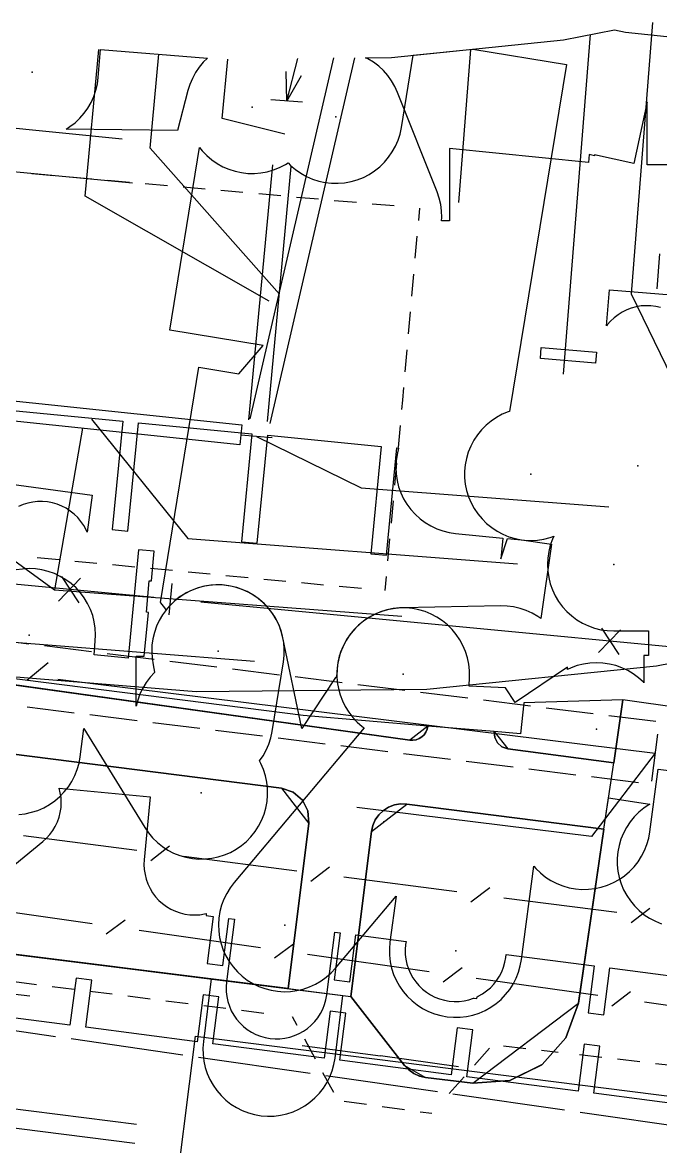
# Model space of a CAD drawing. Header units: metres. Extents: x -3782 to -2031, y 18790 to 19846.
# Drawn here: x -2564.06 to -2543.86, y 18835.66 to 18871.23 of the extents above; entities that cross this region are included whole.
import ezdxf

# ---------------------------------------------------------------- set-up
doc = ezdxf.new("R2010")
doc.units = ezdxf.units.M
for name, color, linetype in [('BOUNDARY', 7, 'Continuous'), ('CURB', 7, 'Continuous'), ('ELECTR_CABLE', 7, 'Continuous'), ('ELECTR_CABLE_COMM', 7, 'Continuous'), ('GAS', 7, 'Continuous'), ('GRASS', 7, 'Continuous'), ('GROUND', 7, 'Continuous'), ('HEAT', 7, 'Continuous'), ('OVERHEAD_POWER_LINE', 7, 'Continuous'), ('ROAD', 7, 'Continuous'), ('SEWER', 7, 'Continuous'), ('SIDEWALK_PATH', 7, 'Continuous'), ('TREE', 7, 'Continuous'), ('WATER_PIPELINE', 7, 'Continuous')]:
    doc.layers.add(name, color=color, linetype=linetype)

msp = doc.modelspace()

# ---------------------------------------------------------------- linework, layer by layer
at = {"layer": 'BOUNDARY'}
msp.add_lwpolyline([(-2641.02, 18864.223), (-2633.237, 18861.024), (-2625.161, 18858.661), (-2616.881, 18857.158), (-2585.777, 18853.191), (-2565.837, 18850.651), (-2558.559, 18850.06), (-2551.256, 18850.135), (-2543.991, 18850.876), (-2536.824, 18852.276)], dxfattribs=at)
at = {"layer": 'CURB'}
for points in [[(-2563.064, 18866.376), (-2563.763, 18866.438)], [(-2561.867, 18866.27), (-2562.566, 18866.332)], [(-2560.67, 18866.164), (-2561.369, 18866.226)], [(-2559.473, 18866.058), (-2560.172, 18866.12)], [(-2558.277, 18865.952), (-2558.975, 18866.014)], [(-2557.08, 18865.846), (-2557.778, 18865.908)], [(-2555.883, 18865.74), (-2556.582, 18865.802)], [(-2554.686, 18865.634), (-2555.385, 18865.696)], [(-2553.489, 18865.529), (-2554.188, 18865.59)], [(-2552.292, 18865.423), (-2552.991, 18865.484)], [(-2551.517, 18864.963), (-2551.483, 18865.351)], [(-2551.624, 18863.767), (-2551.562, 18864.465)], [(-2551.73, 18862.57), (-2551.668, 18863.269)], [(-2551.836, 18861.373), (-2551.774, 18862.072)], [(-2551.943, 18860.176), (-2551.881, 18860.875)], [(-2552.022, 18859.282), (-2551.987, 18859.678)], [(-2552.05, 18858.979), (-2552.022, 18859.282)], [(-2552.16, 18857.783), (-2552.096, 18858.481)], [(-2552.271, 18856.586), (-2552.206, 18857.285)], [(-2552.382, 18855.39), (-2552.317, 18856.089)], [(-2552.492, 18854.194), (-2552.427, 18854.892)], [(-2563.599, 18854.301), (-2562.901, 18854.235)], [(-2562.403, 18854.187), (-2561.704, 18854.121)], [(-2561.207, 18854.074), (-2560.508, 18854.007)], [(-2560.011, 18853.96), (-2559.312, 18853.893)], [(-2558.814, 18853.846), (-2558.116, 18853.779)], [(-2557.618, 18853.732), (-2556.92, 18853.665)], [(-2556.422, 18853.618), (-2555.724, 18853.551)], [(-2555.226, 18853.504), (-2554.528, 18853.438)], [(-2552.579, 18853.252), (-2552.538, 18853.696)], [(-2554.03, 18853.39), (-2553.332, 18853.324)], [(-2551.233, 18848.966), (-2551.799, 18848.52), (-2579.762, 18852.425)], [(-2545.344, 18847.798), (-2545.051, 18849.794)], [(-2577.503, 18843.388), (-2576.85, 18848.656), (-2575.731, 18849.525), (-2555.864, 18846.999), (-2554.997, 18845.884), (-2555.646, 18840.658)], [(-2549.127, 18848.791), (-2548.696, 18848.247), (-2545.344, 18847.798)], [(-2545.652, 18845.7), (-2545.344, 18847.798)], [(-2553.661, 18840.411), (-2553.014, 18845.625), (-2551.896, 18846.494), (-2545.652, 18845.7)], [(-2553.665, 18840.411), (-2551.962, 18838.225), (-2551.297, 18837.848), (-2549.801, 18837.661), (-2546.461, 18840.201), (-2545.652, 18845.7)], [(-2579.488, 18843.636), (-2553.665, 18840.411)], [(-2564.326, 18840.879), (-2563.621, 18840.79)], [(-2563.125, 18840.728), (-2562.421, 18840.639)], [(-2561.925, 18840.577), (-2561.22, 18840.488)], [(-2560.724, 18840.426), (-2560.02, 18840.337)], [(-2559.523, 18840.274), (-2558.819, 18840.186)], [(-2558.323, 18840.123), (-2557.618, 18840.034)], [(-2557.122, 18839.972), (-2556.418, 18839.883)], [(-2555.52, 18839.77), (-2555.374, 18839.502)], [(-2555.136, 18839.062), (-2554.796, 18838.439)], [(-2549.747, 18838.239), (-2549.277, 18838.771)], [(-2548.828, 18838.841), (-2548.122, 18838.763)], [(-2547.625, 18838.708), (-2547.1, 18838.65)], [(-2546.423, 18838.571), (-2545.717, 18838.488)], [(-2545.221, 18838.43), (-2544.516, 18838.348)], [(-2544.019, 18838.29), (-2543.314, 18838.208)], [(-2554.558, 18837.999), (-2554.219, 18837.375)], [(-2550.549, 18837.333), (-2550.078, 18837.865)], [(-2553.872, 18837.091), (-2553.169, 18836.995)], [(-2552.674, 18836.927), (-2551.97, 18836.83)], [(-2551.475, 18836.762), (-2551.1, 18836.71)]]:
    msp.add_lwpolyline(points, dxfattribs=at)
at = {"layer": 'ELECTR_CABLE'}
for points in [[(-2538.377, 18866.723), (-2544.28, 18866.723), (-2544.28, 18868.723), (-2544.707, 18866.769), (-2545.947, 18867.039), (-2545.955, 18867.01), (-2546.118, 18867.056), (-2546.144, 18866.794), (-2550.546, 18867.244), (-2550.546, 18864.949), (-2550.79, 18864.949), (-2550.783, 18865.063), (-2550.79, 18865.269), (-2550.817, 18865.473), (-2550.865, 18865.674), (-2550.932, 18865.869), (-2552.187, 18869.018), (-2552.273, 18869.206), (-2552.376, 18869.384), (-2552.497, 18869.551), (-2552.633, 18869.706), (-2552.784, 18869.846), (-2552.948, 18869.971), (-2553.123, 18870.079), (-2553.198, 18870.116), (-2552.376, 18870.125), (-2546.929, 18870.68), (-2545.315, 18870.995), (-2544.975, 18870.921), (-2543.458, 18870.767)], [(-2564.482, 18858.965), (-2560.887, 18858.614), (-2561.222, 18855.184), (-2560.724, 18855.137), (-2560.39, 18858.565), (-2556.795, 18858.214), (-2557.129, 18854.798), (-2556.631, 18854.751), (-2556.297, 18858.166), (-2552.703, 18857.815), (-2553.035, 18854.414), (-2552.537, 18854.368), (-2552.205, 18857.766), (-2552.153, 18857.761), (-2552.153, 18857.759), (-2552.203, 18857.559), (-2552.233, 18857.355), (-2552.243, 18857.15), (-2552.233, 18856.944), (-2552.203, 18856.74), (-2552.153, 18856.54), (-2552.083, 18856.346), (-2551.995, 18856.16), (-2551.889, 18855.983), (-2551.766, 18855.818), (-2551.627, 18855.665), (-2551.475, 18855.527), (-2551.309, 18855.404), (-2551.132, 18855.298), (-2550.946, 18855.21), (-2550.752, 18855.141), (-2550.552, 18855.091), (-2550.348, 18855.061), (-2548.855, 18854.915), (-2548.919, 18854.261), (-2548.711, 18854.901), (-2548.17, 18854.848), (-2547.965, 18854.838), (-2547.759, 18854.848), (-2547.555, 18854.878), (-2547.355, 18854.929), (-2547.237, 18854.971), (-2547.281, 18854.878), (-2547.35, 18854.684), (-2547.401, 18854.484), (-2547.431, 18854.281), (-2547.441, 18854.075), (-2547.431, 18853.869), (-2547.401, 18853.665), (-2547.35, 18853.465), (-2547.281, 18853.271), (-2547.193, 18853.085), (-2547.087, 18852.908), (-2546.964, 18852.743), (-2546.826, 18852.59), (-2546.673, 18852.451), (-2546.508, 18852.329), (-2546.331, 18852.223), (-2546.145, 18852.135), (-2545.95, 18852.065), (-2545.751, 18852.015), (-2545.547, 18851.985), (-2545.341, 18851.975), (-2544.238, 18851.975), (-2544.238, 18851.194), (-2544.387, 18851.194), (-2544.387, 18850.334), (-2544.405, 18850.354), (-2544.558, 18850.492), (-2544.723, 18850.615), (-2544.9, 18850.721), (-2545.086, 18850.809), (-2545.28, 18850.878), (-2545.48, 18850.928), (-2545.684, 18850.959), (-2545.89, 18850.969), (-2546.096, 18850.959), (-2546.3, 18850.928), (-2546.499, 18850.878), (-2546.694, 18850.809), (-2546.802, 18850.758), (-2546.802, 18850.832), (-2548.46, 18849.713), (-2548.774, 18850.178), (-2549.923, 18850.228), (-2549.911, 18850.514), (-2549.912, 18850.72), (-2549.933, 18850.925), (-2549.975, 18851.127), (-2550.036, 18851.323), (-2550.116, 18851.513), (-2550.214, 18851.695), (-2550.329, 18851.865), (-2550.461, 18852.024), (-2550.607, 18852.169), (-2550.767, 18852.299), (-2550.939, 18852.412), (-2551.122, 18852.508), (-2551.313, 18852.586), (-2551.51, 18852.645), (-2551.712, 18852.684), (-2551.918, 18852.703), (-2552.124, 18852.702), (-2552.329, 18852.68), (-2552.531, 18852.639), (-2552.727, 18852.578), (-2552.917, 18852.498), (-2553.099, 18852.4), (-2553.269, 18852.284), (-2553.428, 18852.153), (-2553.573, 18852.006), (-2553.703, 18851.846), (-2553.816, 18851.674), (-2553.912, 18851.492), (-2553.99, 18851.301), (-2554.049, 18851.104), (-2554.088, 18850.901), (-2554.107, 18850.696), (-2554.115, 18850.498), (-2554.156, 18850.502), (-2555.217, 18848.891), (-2555.814, 18851.761), (-2555.866, 18851.961), (-2555.937, 18852.154), (-2556.026, 18852.34), (-2556.134, 18852.516), (-2556.258, 18852.68), (-2556.398, 18852.831), (-2556.552, 18852.969), (-2556.718, 18853.09), (-2556.896, 18853.194), (-2557.083, 18853.281), (-2557.278, 18853.349), (-2557.478, 18853.397), (-2557.682, 18853.425), (-2557.888, 18853.434), (-2558.094, 18853.422), (-2558.297, 18853.39), (-2558.497, 18853.338), (-2558.69, 18853.267), (-2558.876, 18853.177), (-2559.052, 18853.07), (-2559.216, 18852.946), (-2559.368, 18852.806), (-2559.505, 18852.652), (-2559.626, 18852.485), (-2559.73, 18852.308), (-2559.817, 18852.121), (-2559.885, 18851.926), (-2559.933, 18851.726), (-2559.961, 18851.522), (-2559.97, 18851.316), (-2559.958, 18851.11), (-2559.926, 18850.906), (-2559.877, 18850.671), (-2559.885, 18850.664), (-2560.023, 18850.511), (-2560.146, 18850.346), (-2560.252, 18850.169), (-2560.34, 18849.982), (-2560.409, 18849.788), (-2560.457, 18849.599), (-2560.457, 18851.179), (-2560.206, 18851.179), (-2560.075, 18852.563), (-2560.138, 18852.569), (-2560.045, 18853.565), (-2559.981, 18853.559), (-2559.892, 18854.498), (-2560.389, 18854.546), (-2560.714, 18851.118), (-2561.795, 18851.22), (-2561.754, 18851.648), (-2561.745, 18851.854), (-2561.756, 18852.059), (-2561.787, 18852.263), (-2561.838, 18852.463), (-2561.908, 18852.657), (-2561.997, 18852.843), (-2562.103, 18853.019), (-2562.227, 18853.184), (-2562.366, 18853.336), (-2562.519, 18853.474), (-2562.685, 18853.596), (-2562.862, 18853.702), (-2563.049, 18853.789), (-2563.243, 18853.858), (-2563.443, 18853.907), (-2563.647, 18853.936), (-2563.853, 18853.946), (-2564.059, 18853.935), (-2564.262, 18853.904)], [(-2566.543, 18839.655), (-2563.01, 18839.145)], [(-2562.515, 18839.073), (-2558.982, 18838.563)], [(-2558.487, 18838.492), (-2554.954, 18837.981)], [(-2554.46, 18837.91), (-2550.927, 18837.4)], [(-2550.432, 18837.328), (-2546.899, 18836.818)], [(-2546.404, 18836.747), (-2542.871, 18836.236)]]:
    msp.add_lwpolyline(points, dxfattribs=at)
msp.add_lwpolyline([(-2558.208, 18870.097), (-2558.336, 18869.971), (-2558.468, 18869.812), (-2558.584, 18869.642), (-2558.682, 18869.461), (-2558.762, 18869.271), (-2558.823, 18869.074), (-2559.15, 18867.807), (-2562.682, 18867.855), (-2562.556, 18867.933), (-2562.393, 18868.059), (-2562.243, 18868.2), (-2562.107, 18868.355), (-2561.987, 18868.522), (-2561.884, 18868.701), (-2561.799, 18868.889), (-2561.733, 18869.084), (-2561.686, 18869.285), (-2561.66, 18869.489), (-2561.588, 18870.371)], close=True, dxfattribs=at)
at = {"layer": 'ELECTR_CABLE_COMM'}
for points in [[(-2562.077, 18865.737), (-2561.642, 18870.376)], [(-2560.021, 18867.257), (-2559.744, 18870.222)], [(-2557.742, 18868.189), (-2557.557, 18870.071)], [(-2556.848, 18858.687), (-2554.205, 18870.106)], [(-2553.551, 18870.113), (-2556.228, 18858.543)], [(-2555.696, 18868.744), (-2555.343, 18870.094)], [(-2555.696, 18868.744), (-2555.71, 18869.678)], [(-2555.696, 18868.744), (-2555.226, 18869.551)], [(-2555.197, 18868.707), (-2556.195, 18868.781)], [(-2555.751, 18867.692), (-2557.742, 18868.189)], [(-2555.928, 18862.636), (-2560.021, 18867.257)], [(-2556.147, 18866.73), (-2556.903, 18858.654)], [(-2556.306, 18858.598), (-2555.55, 18866.674)], [(-2556.25, 18862.415), (-2562.077, 18865.737)], [(-2567.071, 18859.546), (-2557.115, 18858.497)], [(-2571.292, 18859.275), (-2563.046, 18853.276)], [(-2557.182, 18857.864), (-2567.138, 18858.913)], [(-2561.878, 18858.679), (-2558.822, 18854.897)], [(-2557.115, 18858.497), (-2557.182, 18857.864)], [(-2562.16, 18858.389), (-2563.046, 18853.276)], [(-2556.153, 18858.081), (-2557.149, 18858.175)], [(-2556.651, 18858.128), (-2553.335, 18856.499)], [(-2553.335, 18856.499), (-2545.5, 18855.902)], [(-2558.822, 18854.897), (-2548.392, 18854.103)], [(-2563.046, 18853.276), (-2552.047, 18852.438)], [(-2567.136, 18851.845), (-2556.71, 18851.014)], [(-2564.025, 18845.5), (-2560.444, 18845.037)], [(-2559.997, 18844.712), (-2559.404, 18845.17)], [(-2558.957, 18844.845), (-2555.377, 18844.382)], [(-2554.93, 18844.057), (-2554.336, 18844.514)], [(-2553.889, 18844.189), (-2550.309, 18843.726)], [(-2549.862, 18843.401), (-2549.268, 18843.859)], [(-2548.821, 18843.534), (-2545.241, 18843.071)], [(-2561.857, 18842.706), (-2565.707, 18843.252)], [(-2544.794, 18842.746), (-2544.2, 18843.203)], [(-2560.814, 18842.826), (-2561.414, 18842.375)], [(-2556.521, 18841.949), (-2560.371, 18842.495)], [(-2555.479, 18842.068), (-2556.078, 18841.618)], [(-2551.186, 18841.191), (-2555.036, 18841.738)], [(-2571.682, 18841.332), (-2563.827, 18840.423)], [(-2550.144, 18841.311), (-2550.743, 18840.861)], [(-2545.851, 18840.434), (-2549.701, 18840.98)], [(-2544.809, 18840.553), (-2545.408, 18840.103)], [(-2540.516, 18839.676), (-2544.366, 18840.223)]]:
    msp.add_lwpolyline(points, dxfattribs=at)
at = {"layer": 'GAS'}
for points in [[(-2543.857, 18862.207), (-2544.01, 18862.242), (-2544.165, 18862.263), (-2544.322, 18862.268), (-2544.479, 18862.258), (-2544.634, 18862.232), (-2544.786, 18862.191), (-2544.933, 18862.136), (-2545.073, 18862.066), (-2545.207, 18861.983), (-2545.331, 18861.888), (-2545.446, 18861.78), (-2545.549, 18861.662), (-2545.574, 18861.627), (-2545.481, 18862.772), (-2540.665, 18862.379)], [(-2569.684, 18857.342), (-2561.856, 18856.27), (-2562.016, 18855.103), (-2562.046, 18855.174), (-2562.122, 18855.312), (-2562.21, 18855.442), (-2562.311, 18855.562), (-2562.424, 18855.672), (-2562.546, 18855.77), (-2562.678, 18855.856), (-2562.817, 18855.928), (-2562.963, 18855.987), (-2563.113, 18856.031), (-2563.268, 18856.059), (-2563.424, 18856.073), (-2563.581, 18856.071), (-2563.737, 18856.054), (-2563.891, 18856.022), (-2564.041, 18855.975), (-2564.185, 18855.913)], [(-2566.2, 18843.03), (-2563.418, 18845.308), (-2563.301, 18845.413), (-2563.196, 18845.529), (-2563.102, 18845.655), (-2563.021, 18845.79), (-2562.954, 18845.932), (-2562.901, 18846.079), (-2562.862, 18846.232), (-2562.839, 18846.387), (-2562.831, 18846.544), (-2562.839, 18846.701), (-2562.862, 18846.856), (-2562.897, 18846.998), (-2560.019, 18846.727), (-2560.207, 18844.736), (-2560.214, 18844.579), (-2560.205, 18844.422), (-2560.181, 18844.267), (-2560.143, 18844.115), (-2560.089, 18843.967), (-2560.021, 18843.826), (-2559.94, 18843.691), (-2559.846, 18843.566), (-2559.74, 18843.45), (-2559.623, 18843.345), (-2559.497, 18843.252), (-2559.362, 18843.172), (-2559.22, 18843.105), (-2559.071, 18843.053), (-2558.919, 18843.015), (-2558.764, 18842.993), (-2558.607, 18842.986), (-2558.45, 18842.994), (-2558.295, 18843.018), (-2558.241, 18843.032), (-2558.247, 18842.972), (-2558.02, 18842.942), (-2558.213, 18841.455), (-2557.717, 18841.39), (-2557.524, 18842.878), (-2557.344, 18842.854), (-2557.602, 18840.871), (-2557.614, 18840.715), (-2557.611, 18840.558), (-2557.593, 18840.402), (-2557.56, 18840.248), (-2557.511, 18840.099), (-2557.449, 18839.955), (-2557.372, 18839.818), (-2557.283, 18839.689), (-2557.181, 18839.569), (-2557.068, 18839.46), (-2556.945, 18839.363), (-2556.813, 18839.278), (-2556.673, 18839.206), (-2556.527, 18839.149), (-2556.376, 18839.106), (-2556.221, 18839.078), (-2556.065, 18839.066), (-2555.908, 18839.069), (-2555.752, 18839.087), (-2555.598, 18839.12), (-2555.449, 18839.168), (-2555.305, 18839.231), (-2555.168, 18839.308), (-2555.039, 18839.397), (-2554.919, 18839.499), (-2554.81, 18839.612), (-2554.713, 18839.735), (-2554.628, 18839.867), (-2554.556, 18840.007), (-2554.499, 18840.153), (-2554.456, 18840.304), (-2554.428, 18840.459), (-2554.171, 18842.442), (-2553.999, 18842.42), (-2554.192, 18840.933), (-2553.696, 18840.869), (-2553.503, 18842.356), (-2551.919, 18842.15), (-2551.932, 18842.055), (-2551.944, 18841.898), (-2551.941, 18841.741), (-2551.923, 18841.585), (-2551.89, 18841.432), (-2551.841, 18841.282), (-2551.778, 18841.138), (-2551.702, 18841.001), (-2551.612, 18840.872), (-2551.51, 18840.753), (-2551.397, 18840.644), (-2551.274, 18840.546), (-2551.142, 18840.462), (-2551.002, 18840.39), (-2550.856, 18840.333), (-2550.705, 18840.29), (-2550.551, 18840.262), (-2550.394, 18840.25), (-2550.237, 18840.252), (-2550.081, 18840.271), (-2549.928, 18840.304), (-2549.778, 18840.352), (-2549.765, 18840.358), (-2549.675, 18840.347), (-2549.668, 18840.401), (-2549.634, 18840.415), (-2549.497, 18840.492), (-2549.368, 18840.581), (-2549.249, 18840.683), (-2549.14, 18840.796), (-2549.042, 18840.919), (-2548.958, 18841.052), (-2548.886, 18841.191), (-2548.829, 18841.337), (-2548.786, 18841.489), (-2548.758, 18841.643), (-2548.746, 18841.738), (-2545.957, 18841.377), (-2546.15, 18839.889), (-2545.654, 18839.825), (-2545.461, 18841.312), (-2541.935, 18840.855)], [(-2542.45, 18836.888), (-2545.976, 18837.346), (-2545.783, 18838.833), (-2546.278, 18838.898), (-2546.471, 18837.41), (-2549.997, 18837.868), (-2549.804, 18839.355), (-2550.3, 18839.419), (-2550.493, 18837.932), (-2554.018, 18838.389), (-2553.825, 18839.877), (-2554.321, 18839.941), (-2554.514, 18838.454), (-2558.039, 18838.911), (-2557.846, 18840.399), (-2558.342, 18840.463), (-2558.535, 18838.975), (-2562.06, 18839.433), (-2561.867, 18840.92), (-2562.363, 18840.985), (-2562.556, 18839.497), (-2566.082, 18839.955)]]:
    msp.add_lwpolyline(points, dxfattribs=at)
msp.add_lwpolyline([(-2547.666, 18860.592), (-2547.637, 18860.941), (-2545.89, 18860.798), (-2545.919, 18860.45)], close=True, dxfattribs=at)
at = {"layer": 'GRASS'}
for points in [[(-2555.179, 18849.294), (-2579.762, 18852.425), (-2551.799, 18848.52), (-2551.698, 18848.516), (-2551.6, 18848.532), (-2551.506, 18848.568), (-2551.421, 18848.622), (-2551.348, 18848.692), (-2551.292, 18848.775), (-2551.253, 18848.867), (-2551.233, 18848.966)], [(-2548.19, 18849.702), (-2548.29, 18848.721), (-2549.127, 18848.791), (-2549.108, 18848.598), (-2549.021, 18848.432), (-2548.88, 18848.309), (-2548.696, 18848.247), (-2545.338, 18847.797), (-2545.051, 18849.794)], [(-2554.997, 18845.884), (-2555.027, 18846.279), (-2555.2, 18846.62), (-2555.488, 18846.872), (-2555.864, 18846.999), (-2575.731, 18849.525), (-2575.928, 18849.531), (-2576.121, 18849.498), (-2576.304, 18849.428), (-2576.471, 18849.323), (-2576.614, 18849.187), (-2576.727, 18849.027), (-2576.806, 18848.849), (-2576.85, 18848.656), (-2577.503, 18843.388), (-2555.646, 18840.658)], [(-2545.652, 18845.7), (-2551.896, 18846.494), (-2552.093, 18846.499), (-2552.286, 18846.467), (-2552.468, 18846.397), (-2552.635, 18846.292), (-2552.778, 18846.156), (-2552.891, 18845.996), (-2552.971, 18845.818), (-2553.014, 18845.625), (-2553.661, 18840.407), (-2551.962, 18838.225), (-2551.826, 18838.083), (-2551.667, 18837.971), (-2551.489, 18837.891), (-2551.297, 18837.848), (-2549.801, 18837.661), (-2548.629, 18837.746), (-2547.613, 18838.25), (-2546.855, 18839.095), (-2546.461, 18840.201)]]:
    msp.add_lwpolyline(points, close=True, dxfattribs=at)
at = {"layer": 'GROUND'}
for points in [[(-2565.837, 18850.651), (-2558.559, 18850.06), (-2551.256, 18850.135), (-2543.991, 18850.876), (-2536.824, 18852.276)], [(-2543.198, 18849.526), (-2545.051, 18849.794), (-2545.289, 18848.174), (-2545.344, 18847.798), (-2548.696, 18848.247), (-2548.88, 18848.309), (-2549.021, 18848.432), (-2549.108, 18848.598), (-2549.127, 18848.791), (-2551.233, 18848.966), (-2551.253, 18848.867), (-2551.292, 18848.775), (-2551.348, 18848.692), (-2551.421, 18848.622), (-2551.506, 18848.568), (-2551.6, 18848.532), (-2551.698, 18848.516), (-2551.799, 18848.52), (-2565.531, 18850.437)]]:
    msp.add_lwpolyline(points, dxfattribs=at)
for points in [[(-2575.731, 18849.525), (-2555.864, 18846.999), (-2555.488, 18846.872), (-2555.2, 18846.62), (-2555.027, 18846.279), (-2554.997, 18845.884), (-2555.646, 18840.658), (-2577.503, 18843.388), (-2576.85, 18848.656), (-2576.806, 18848.849), (-2576.727, 18849.027), (-2576.614, 18849.187), (-2576.471, 18849.323), (-2576.304, 18849.428), (-2576.121, 18849.498), (-2575.928, 18849.531)], [(-2548.629, 18837.746), (-2549.801, 18837.661), (-2551.297, 18837.848), (-2551.489, 18837.891), (-2551.667, 18837.971), (-2551.826, 18838.083), (-2551.962, 18838.225), (-2553.665, 18840.411), (-2553.661, 18840.411), (-2553.014, 18845.625), (-2552.971, 18845.818), (-2552.891, 18845.996), (-2552.778, 18846.156), (-2552.635, 18846.292), (-2552.468, 18846.397), (-2552.286, 18846.467), (-2552.093, 18846.499), (-2551.896, 18846.494), (-2545.652, 18845.7), (-2546.461, 18840.201), (-2546.855, 18839.095), (-2547.613, 18838.25)]]:
    msp.add_lwpolyline(points, close=True, dxfattribs=at)
at = {"layer": 'HEAT'}
for points in [[(-2544.116, 18871.229), (-2544.795, 18862.646)], [(-2546.091, 18870.844), (-2546.94, 18860.1)], [(-2549.879, 18870.379), (-2550.262, 18865.528)], [(-2543.893, 18863.904), (-2543.98, 18862.8)], [(-2544.795, 18862.646), (-2539.289, 18851.33)]]:
    msp.add_lwpolyline(points, dxfattribs=at)
at = {"layer": 'OVERHEAD_POWER_LINE'}
for points in [[(-2555.208, 18838.858), (-2552.73, 18838.53)], [(-2550.255, 18838.178), (-2552.73, 18838.53)]]:
    msp.add_lwpolyline(points, dxfattribs=at)
at = {"layer": 'ROAD'}
msp.add_lwpolyline([(-2579.487, 18843.636), (-2558.084, 18840.963), (-2558.332, 18838.978), (-2558.347, 18838.773), (-2558.343, 18838.567), (-2558.318, 18838.362), (-2558.273, 18838.161), (-2558.209, 18837.965), (-2558.125, 18837.776), (-2558.024, 18837.597), (-2557.906, 18837.428), (-2557.771, 18837.272), (-2557.622, 18837.13), (-2557.46, 18837.003), (-2557.286, 18836.892), (-2557.102, 18836.799), (-2556.91, 18836.725), (-2556.711, 18836.67), (-2556.508, 18836.634), (-2556.303, 18836.619), (-2556.097, 18836.623), (-2555.892, 18836.648), (-2555.691, 18836.693), (-2555.495, 18836.757), (-2555.307, 18836.841), (-2555.127, 18836.942), (-2554.959, 18837.06), (-2554.802, 18837.195), (-2554.66, 18837.344), (-2554.533, 18837.506), (-2554.423, 18837.68), (-2554.33, 18837.864), (-2554.255, 18838.056), (-2554.2, 18838.255), (-2554.164, 18838.458), (-2553.916, 18840.442), (-2553.666, 18840.411), (-2553.665, 18840.411), (-2553.664, 18840.41), (-2551.962, 18838.226), (-2551.961, 18838.225), (-2551.827, 18838.084), (-2551.825, 18838.083), (-2551.668, 18837.971), (-2551.666, 18837.97), (-2551.49, 18837.892), (-2551.488, 18837.891), (-2551.297, 18837.848), (-2551.296, 18837.848), (-2549.802, 18837.661), (-2549.8, 18837.661), (-2548.631, 18837.746), (-2548.628, 18837.747), (-2547.615, 18838.249), (-2547.612, 18838.252), (-2546.857, 18839.094), (-2546.855, 18839.097), (-2546.461, 18840.201), (-2546.461, 18840.203), (-2545.653, 18845.7), (-2545.507, 18846.69), (-2544.198, 18846.498), (-2544.222, 18846.485), (-2544.393, 18846.369), (-2544.552, 18846.238), (-2544.697, 18846.092), (-2544.827, 18845.932), (-2544.941, 18845.76), (-2545.037, 18845.578), (-2545.115, 18845.387), (-2545.174, 18845.19), (-2545.214, 18844.987), (-2545.233, 18844.782), (-2545.232, 18844.576), (-2545.211, 18844.371), (-2545.17, 18844.169), (-2545.11, 18843.972), (-2545.03, 18843.782), (-2544.932, 18843.601), (-2544.817, 18843.43), (-2544.685, 18843.271), (-2544.539, 18843.126), (-2544.379, 18842.996), (-2544.208, 18842.882), (-2544.025, 18842.786), (-2543.835, 18842.708)], dxfattribs=at)
at = {"layer": 'SEWER'}
for points in [[(-2567.105, 18868.166), (-2560.908, 18867.549)], [(-2567.921, 18866.848), (-2560.576, 18866.152)], [(-2575.835, 18854.564), (-2559.904, 18853.043)], [(-2562.226, 18853.642), (-2562.92, 18852.922)], [(-2562.824, 18853.697), (-2562.273, 18852.862)], [(-2559.332, 18853.474), (-2559.426, 18852.488)], [(-2558.411, 18852.9), (-2542.48, 18851.379)], [(-2545.731, 18852.065), (-2545.179, 18851.23)], [(-2565.349, 18851.755), (-2563.86, 18851.571)], [(-2545.133, 18852.01), (-2545.827, 18851.29)], [(-2563.364, 18851.51), (-2561.876, 18851.326)], [(-2561.379, 18851.264), (-2559.891, 18851.08)], [(-2559.395, 18851.019), (-2557.906, 18850.835)], [(-2563.925, 18850.417), (-2563.251, 18850.976)], [(-2557.41, 18850.773), (-2555.921, 18850.589)], [(-2562.942, 18850.45), (-2544.035, 18848.112)], [(-2555.425, 18850.528), (-2553.936, 18850.344)], [(-2553.44, 18850.282), (-2551.951, 18850.098)], [(-2551.455, 18850.037), (-2549.966, 18849.853)], [(-2549.47, 18849.791), (-2547.981, 18849.607)], [(-2562.419, 18849.378), (-2563.908, 18849.562)], [(-2560.434, 18849.132), (-2561.923, 18849.316)], [(-2547.485, 18849.546), (-2545.997, 18849.362)], [(-2545.5, 18849.301), (-2544.012, 18849.116)], [(-2558.449, 18848.887), (-2559.938, 18849.071)], [(-2556.464, 18848.641), (-2557.953, 18848.825)], [(-2554.48, 18848.396), (-2555.968, 18848.58)], [(-2543.96, 18848.709), (-2544.148, 18847.221)], [(-2552.495, 18848.15), (-2553.983, 18848.334)], [(-2550.51, 18847.905), (-2551.998, 18848.089)], [(-2548.525, 18847.659), (-2550.014, 18847.843)], [(-2544.035, 18848.112), (-2546.051, 18845.474)], [(-2546.54, 18847.414), (-2548.029, 18847.598)], [(-2544.555, 18847.168), (-2546.044, 18847.353)], [(-2546.051, 18845.474), (-2553.479, 18846.383)], [(-2559.336, 18833.199), (-2558.581, 18839.151), (-2539.913, 18836.785)], [(-2579.635, 18838.796), (-2560.446, 18836.364)], [(-2579.745, 18838.206), (-2560.502, 18835.766)]]:
    msp.add_lwpolyline(points, dxfattribs=at)
at = {"layer": 'SIDEWALK_PATH'}
msp.add_lwpolyline([(-2575.731, 18849.525), (-2555.864, 18846.999), (-2555.488, 18846.872), (-2555.2, 18846.62), (-2555.027, 18846.279), (-2554.997, 18845.884), (-2555.646, 18840.658), (-2553.661, 18840.411), (-2553.014, 18845.625), (-2552.971, 18845.818), (-2552.891, 18845.996), (-2552.778, 18846.156), (-2552.635, 18846.292), (-2552.468, 18846.397), (-2552.286, 18846.467), (-2552.093, 18846.499), (-2551.896, 18846.494), (-2545.652, 18845.7), (-2545.339, 18847.797), (-2548.696, 18848.247), (-2548.88, 18848.309), (-2549.021, 18848.432), (-2549.108, 18848.598), (-2549.127, 18848.791), (-2551.233, 18848.966), (-2551.253, 18848.867), (-2551.292, 18848.775), (-2551.348, 18848.692), (-2551.421, 18848.622), (-2551.506, 18848.568), (-2551.6, 18848.532), (-2551.698, 18848.516), (-2551.799, 18848.52), (-2565.531, 18850.437)], dxfattribs=at)
at = {"layer": 'TREE'}
for p in [(-2563.753, 18869.659), (-2556.79, 18868.55), (-2554.138, 18868.241), (-2544.579, 18857.199), (-2547.966, 18856.938), (-2545.341, 18854.075), (-2563.845, 18851.846), (-2557.87, 18851.334), (-2552.009, 18850.605), (-2545.889, 18848.869), (-2558.4, 18846.856), (-2552.623, 18845.932), (-2555.756, 18842.659), (-2550.344, 18841.848)]:
    msp.add_point(p, dxfattribs=at)
at = {"layer": 'WATER_PIPELINE'}
msp.add_lwpolyline([(-2564.177, 18846.168), (-2563.973, 18846.192), (-2563.771, 18846.235), (-2563.575, 18846.298), (-2563.386, 18846.38), (-2563.206, 18846.481), (-2563.036, 18846.598), (-2562.879, 18846.731), (-2562.736, 18846.879), (-2562.608, 18847.041), (-2562.496, 18847.214), (-2562.402, 18847.397), (-2562.327, 18847.589), (-2562.27, 18847.787), (-2562.233, 18847.99), (-2562.116, 18848.885), (-2560.188, 18845.755), (-2560.072, 18845.585), (-2559.939, 18845.427), (-2559.791, 18845.283), (-2559.631, 18845.154), (-2559.458, 18845.042), (-2559.275, 18844.947), (-2559.084, 18844.87), (-2558.886, 18844.813), (-2558.683, 18844.775), (-2558.478, 18844.757), (-2558.272, 18844.76), (-2558.067, 18844.782), (-2557.865, 18844.825), (-2557.669, 18844.887), (-2557.479, 18844.968), (-2557.299, 18845.068), (-2557.129, 18845.184), (-2556.971, 18845.317), (-2556.827, 18845.464), (-2556.698, 18845.625), (-2556.586, 18845.798), (-2556.491, 18845.981), (-2556.414, 18846.172), (-2556.357, 18846.37), (-2556.319, 18846.573), (-2556.301, 18846.778), (-2556.304, 18846.984), (-2556.326, 18847.189), (-2556.369, 18847.39), (-2556.431, 18847.587), (-2556.512, 18847.776), (-2556.558, 18847.86), (-2556.446, 18848.022), (-2556.346, 18848.202), (-2556.265, 18848.392), (-2556.202, 18848.588), (-2556.159, 18848.789), (-2555.797, 18850.994), (-2555.774, 18851.199), (-2555.771, 18851.405), (-2555.788, 18851.611), (-2555.825, 18851.813), (-2555.882, 18852.011), (-2555.958, 18852.203), (-2556.053, 18852.386), (-2556.165, 18852.559), (-2556.293, 18852.721), (-2556.436, 18852.868), (-2556.594, 18853.002), (-2556.763, 18853.119), (-2556.944, 18853.218), (-2557.133, 18853.3), (-2557.329, 18853.363), (-2557.531, 18853.406), (-2557.735, 18853.429), (-2557.941, 18853.433), (-2558.147, 18853.415), (-2558.349, 18853.378), (-2558.548, 18853.321), (-2558.739, 18853.245), (-2558.922, 18853.151), (-2559.095, 18853.039), (-2559.257, 18852.911), (-2559.404, 18852.767), (-2559.507, 18852.646), (-2559.551, 18852.711), (-2559.684, 18852.869), (-2559.695, 18852.88), (-2558.475, 18860.321), (-2557.206, 18860.113), (-2556.44, 18861.012), (-2559.4, 18861.497), (-2558.453, 18867.272), (-2558.367, 18867.163), (-2558.224, 18867.015), (-2558.066, 18866.882), (-2557.897, 18866.765), (-2557.716, 18866.665), (-2557.527, 18866.584), (-2557.331, 18866.521), (-2557.13, 18866.477), (-2556.925, 18866.454), (-2556.719, 18866.451), (-2556.513, 18866.468), (-2556.311, 18866.505), (-2556.113, 18866.562), (-2555.921, 18866.638), (-2555.738, 18866.732), (-2555.651, 18866.788), (-2555.572, 18866.706), (-2555.414, 18866.573), (-2555.245, 18866.456), (-2555.064, 18866.356), (-2554.875, 18866.275), (-2554.679, 18866.212), (-2554.478, 18866.168), (-2554.273, 18866.145), (-2554.067, 18866.142), (-2553.861, 18866.159), (-2553.659, 18866.196), (-2553.461, 18866.253), (-2553.269, 18866.329), (-2553.086, 18866.423), (-2552.913, 18866.535), (-2552.751, 18866.664), (-2552.603, 18866.807), (-2552.47, 18866.964), (-2552.353, 18867.134), (-2552.253, 18867.314), (-2552.172, 18867.503), (-2552.109, 18867.7), (-2552.066, 18867.901), (-2551.69, 18870.195), (-2549.801, 18870.387), (-2546.843, 18869.902), (-2548.642, 18858.924), (-2548.685, 18858.911), (-2548.875, 18858.831), (-2549.056, 18858.732), (-2549.227, 18858.617), (-2549.386, 18858.485), (-2549.53, 18858.339), (-2549.66, 18858.179), (-2549.774, 18858.007), (-2549.87, 18857.824), (-2549.947, 18857.633), (-2550.006, 18857.436), (-2550.045, 18857.233), (-2550.064, 18857.028), (-2550.063, 18856.822), (-2550.041, 18856.617), (-2550, 18856.415), (-2549.939, 18856.218), (-2549.859, 18856.028), (-2549.761, 18855.847), (-2549.645, 18855.677), (-2549.513, 18855.518), (-2549.367, 18855.373), (-2549.207, 18855.244), (-2549.035, 18855.13), (-2548.852, 18855.034), (-2548.661, 18854.956), (-2548.464, 18854.898), (-2548.261, 18854.859), (-2547.315, 18854.724), (-2547.651, 18852.365), (-2547.748, 18852.434), (-2547.927, 18852.537), (-2548.115, 18852.621), (-2548.31, 18852.687), (-2548.511, 18852.733), (-2548.715, 18852.759), (-2548.921, 18852.765), (-2552.05, 18852.704), (-2552.255, 18852.69), (-2552.459, 18852.656), (-2552.657, 18852.602), (-2552.85, 18852.529), (-2553.035, 18852.437), (-2553.209, 18852.328), (-2553.372, 18852.202), (-2553.522, 18852.061), (-2553.658, 18851.905), (-2553.777, 18851.737), (-2553.88, 18851.559), (-2553.964, 18851.371), (-2554.03, 18851.175), (-2554.076, 18850.974), (-2554.102, 18850.77), (-2554.108, 18850.564), (-2554.094, 18850.358), (-2554.06, 18850.155), (-2554.006, 18849.956), (-2553.933, 18849.764), (-2553.841, 18849.579), (-2553.732, 18849.404), (-2553.606, 18849.241), (-2553.465, 18849.091), (-2553.309, 18848.956), (-2553.246, 18848.911), (-2557.364, 18844.01), (-2557.488, 18843.846), (-2557.596, 18843.67), (-2557.687, 18843.485), (-2557.758, 18843.292), (-2557.811, 18843.092), (-2557.843, 18842.889), (-2557.856, 18842.683), (-2557.848, 18842.477), (-2557.82, 18842.273), (-2557.772, 18842.073), (-2557.705, 18841.878), (-2557.619, 18841.69), (-2557.515, 18841.512), (-2557.394, 18841.345), (-2557.258, 18841.191), (-2557.107, 18841.051), (-2556.943, 18840.926), (-2556.767, 18840.818), (-2556.582, 18840.728), (-2556.389, 18840.656), (-2556.189, 18840.604), (-2555.986, 18840.571), (-2555.78, 18840.559), (-2555.574, 18840.567), (-2555.37, 18840.595), (-2555.17, 18840.642), (-2554.975, 18840.709), (-2554.787, 18840.795), (-2554.609, 18840.899), (-2554.443, 18841.02), (-2554.288, 18841.157), (-2554.148, 18841.308), (-2552.235, 18843.585), (-2552.427, 18842.122), (-2552.444, 18841.917), (-2552.44, 18841.711), (-2552.417, 18841.506), (-2552.373, 18841.305), (-2552.31, 18841.108), (-2552.228, 18840.919), (-2552.128, 18840.739), (-2552.01, 18840.57), (-2551.877, 18840.413), (-2551.729, 18840.269), (-2551.568, 18840.141), (-2551.394, 18840.03), (-2551.211, 18839.936), (-2551.019, 18839.86), (-2550.821, 18839.804), (-2550.618, 18839.767), (-2550.413, 18839.75), (-2550.207, 18839.753), (-2550.002, 18839.777), (-2549.801, 18839.821), (-2549.604, 18839.884), (-2549.415, 18839.966), (-2549.235, 18840.066), (-2549.066, 18840.183), (-2548.909, 18840.317), (-2548.766, 18840.465), (-2548.637, 18840.626), (-2548.526, 18840.799), (-2548.432, 18840.983), (-2548.356, 18841.174), (-2548.3, 18841.373), (-2548.263, 18841.575), (-2547.875, 18844.532), (-2547.813, 18844.459), (-2547.664, 18844.316), (-2547.503, 18844.188), (-2547.33, 18844.076), (-2547.146, 18843.982), (-2546.955, 18843.906), (-2546.757, 18843.85), (-2546.554, 18843.813), (-2546.348, 18843.796), (-2546.142, 18843.8), (-2545.938, 18843.823), (-2545.736, 18843.867), (-2545.54, 18843.93), (-2545.351, 18844.012), (-2545.171, 18844.112), (-2545.001, 18844.229), (-2544.844, 18844.363), (-2544.701, 18844.511), (-2544.573, 18844.672), (-2544.461, 18844.846), (-2544.367, 18845.029), (-2544.292, 18845.221), (-2544.235, 18845.419), (-2544.198, 18845.622), (-2543.938, 18847.605), (-2542.61, 18847.43)], dxfattribs=at)

doc.saveas('drawing.dxf')
